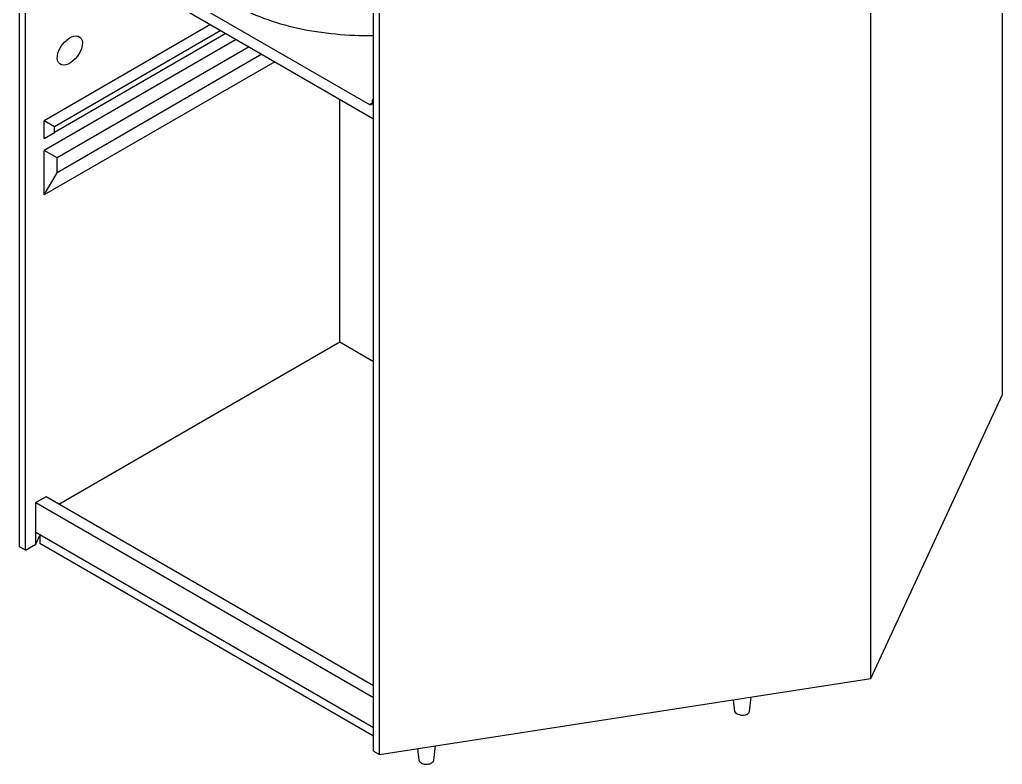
# Model space of a CAD drawing. Header units: millimetres. Extents: x 0 to 1189, y 0 to 841.
# Drawn here: x 220.2 to 490.6, y 293.1 to 497.8 of the extents above; entities that cross this region are included whole.
import ezdxf

# ---------------------------------------------------------------- set-up
doc = ezdxf.new("R2010")
doc.units = ezdxf.units.MM
doc.header["$LTSCALE"] = 65.395
doc.layers.get('0').update_dxf_attribs({"linetype": 'CONTINUOUS'})
doc.layers.add('AXIS', color=7, linetype='CONTINUOUS')
doc.layers.add('SURFACES', color=7, linetype='CONTINUOUS')

msp = doc.modelspace()

# ---------------------------------------------------------------- linework, layer by layer
at = {"color": 7, "linetype": 'Continuous'}
for p, q in [((490.62, 394.75), (490.62, 672.36)), ((454.39, 316.68), (454.39, 594.29)), ((317.53, 296.7), (317.53, 574.31)), ((319.16, 295.76), (319.16, 573.37)), ((229.93, 524.45), (316.47, 474.49)), ((272.71, 496.49), (226.92, 470.05)), ((279.78, 492.41), (226.92, 461.89)), ((275.54, 494.86), (229.75, 468.42)), ((276.95, 494.04), (229.75, 466.79)), ((283.32, 490.37), (230.45, 459.85)), ((286.85, 488.32), (230.45, 455.76)), ((290.39, 486.28), (226.92, 449.64)), ((308.24, 409.22), (308.24, 475.98)), ((317.17, 475.38), (317.17, 474.9)), ((317.38, 475.84), (317.53, 475.92)), ((230.99, 364.62), (308.24, 409.22)), ((308.24, 409.22), (317.53, 403.86)), ((454.39, 316.68), (490.62, 394.75)), ((227.45, 366.67), (224.63, 365.03)), ((317.53, 314.66), (227.45, 366.67)), ((224.63, 365.03), (317.53, 311.4)), ((224.63, 353.6), (224.63, 365.03)), ((224.63, 356.87), (317.53, 303.23)), ((319.16, 295.76), (454.39, 316.68)), ((317.53, 296.7), (319.16, 295.76))]:
    msp.add_line(p, q, dxfattribs=at)
at = {"color": 9, "linetype": 'Continuous'}
msp.add_line((317.17, 474.9), (316.47, 474.49), dxfattribs=at)
at = {"color": 7, "linetype": 'Continuous'}
msp.add_ellipse((233.97, 489.37), major_axis=(2.77, 3.69), ratio=0.565745, dxfattribs=at)
for points, knots in [([(262.87, 523.96), (262.87, 521.91), (263.65, 517.62), (266.98, 511.66), (272.22, 506.3), (279.14, 501.69), (287.46, 497.98), (300.26, 494.32), (310.58, 493.39), (317.53, 493.53)], [0, 0, 0, 0, 0.090332, 0.187329, 0.295523, 0.416711, 0.550413, 0.694519, 1, 1, 1, 1]), ([(316.97, 474.44), (316.93, 474.42), (316.77, 474.36), (316.58, 474.43), (316.47, 474.49)], [0, 0, 0, 0, 0.220859, 1, 1, 1, 1]), ([(317.17, 474.9), (317.17, 474.85), (317.16, 474.68), (317.07, 474.5), (316.97, 474.44)], [0, 0, 0, 0, 0.294965, 1, 1, 1, 1]), ([(317.38, 475.84), (317.35, 475.82), (317.21, 475.7), (317.17, 475.51), (317.17, 475.38)], [0, 0, 0, 0, 0.220886, 1, 1, 1, 1])]:
    msp.add_open_spline(points, degree=3, knots=knots, dxfattribs=at)
msp.add_open_spline([(317.53, 475.88), (317.47, 475.88), (317.42, 475.86), (317.38, 475.84)], degree=3, dxfattribs=at)
at = {"layer": 'AXIS', "color": 7, "linetype": 'Continuous'}
for p, q in [((421.03, 307.63), (421.5, 311.59)), ((417.04, 307.63), (416.66, 310.84)), ((334.11, 294.17), (334.58, 298.14)), ((330.12, 294.17), (329.74, 297.39))]:
    msp.add_line(p, q, dxfattribs=at)
for points, knots in [([(418.52, 306.59), (418.33, 306.62), (417.75, 306.75), (417.1, 307.2), (417.04, 307.62)], [0, 0, 0, 0, 0.313104, 1, 1, 1, 1]), ([(418.52, 306.59), (418.81, 306.55), (419.7, 306.5), (420.96, 306.98), (421.03, 307.63)], [0, 0, 0, 0, 0.309503, 1, 1, 1, 1]), ([(330.29, 293.78), (330.5, 293.51), (331.25, 293.13), (332.25, 293.05), (333.08, 293.22), (333.71, 293.48), (334.08, 293.89), (334.11, 294.17)], [0, 0, 0, 0, 0.237661, 0.531446, 0.675872, 0.805033, 1, 1, 1, 1])]:
    msp.add_open_spline(points, degree=3, knots=knots, dxfattribs=at)
for points in [[(330.19, 293.95), (330.15, 294.02), (330.13, 294.09), (330.12, 294.16)], [(330.19, 293.95), (330.21, 293.89), (330.25, 293.83), (330.29, 293.78)]]:
    msp.add_open_spline(points, degree=3, dxfattribs=at)
at = {"layer": 'SURFACES', "color": 7, "linetype": 'Continuous'}
for p, q in [((220.16, 352.91), (220.16, 633.79)), ((221.8, 351.97), (221.8, 629.58)), ((226.39, 523.23), (317.53, 470.61)), ((226.92, 465.15), (226.92, 470.05)), ((229.75, 468.42), (226.92, 470.05)), ((229.75, 466.79), (229.75, 468.42)), ((226.92, 465.15), (229.75, 466.79)), ((226.92, 449.64), (226.92, 461.89)), ((230.45, 459.85), (226.92, 461.89)), ((230.45, 455.76), (230.45, 459.85)), ((226.92, 449.64), (230.45, 455.76)), ((224.63, 353.6), (225.74, 356)), ((225.74, 356.22), (225.74, 353.77)), ((221.8, 351.97), (220.16, 352.91)), ((221.8, 351.97), (224.63, 353.6)), ((317.53, 300.78), (225.74, 353.77))]:
    msp.add_line(p, q, dxfattribs=at)

doc.saveas('drawing.dxf')
